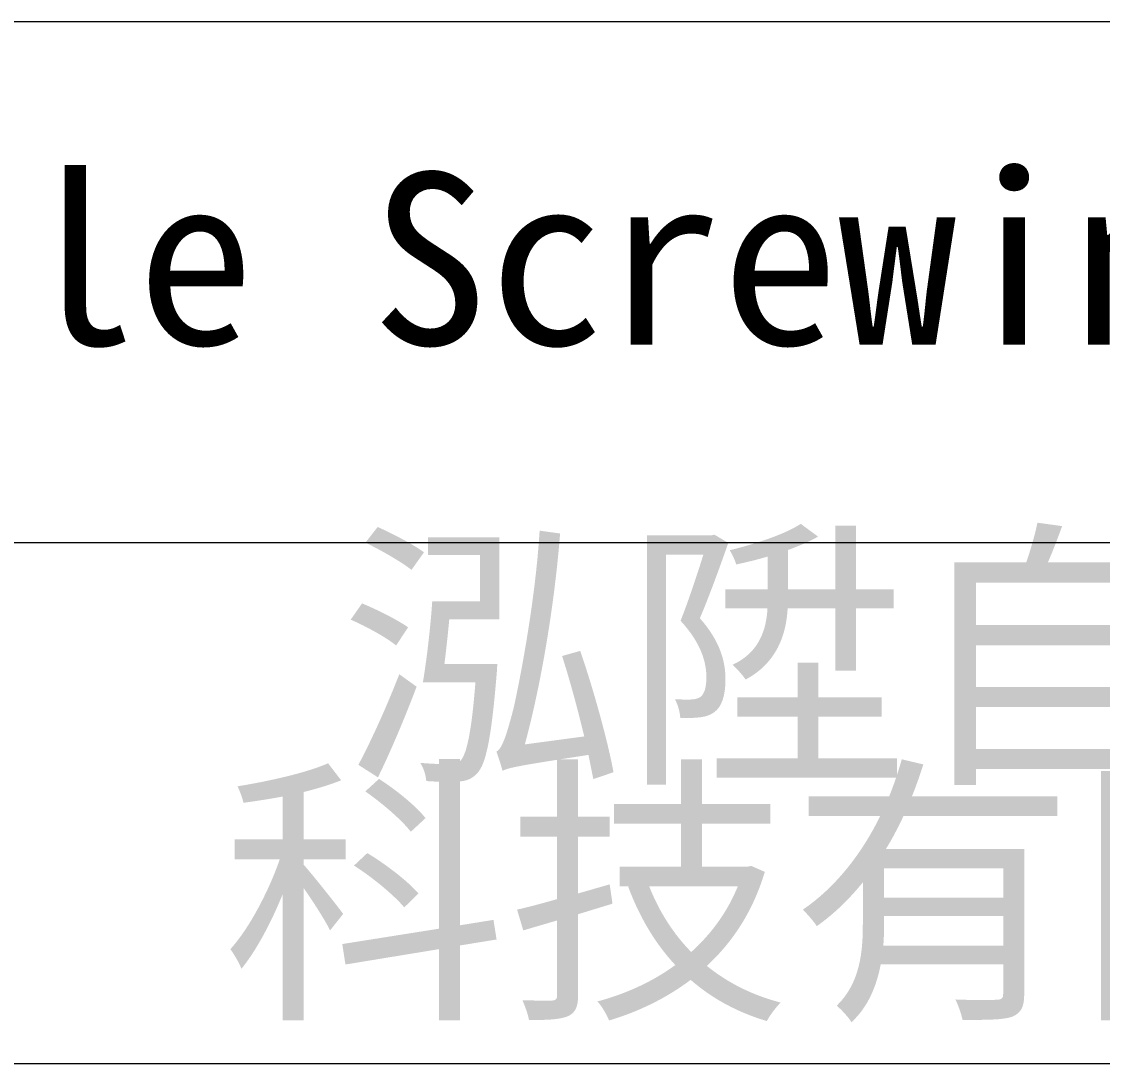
# Model space of a CAD drawing. Header units: millimetres. Extents: x 150 to 4305, y 150 to 3000.
# Drawn here: x 1311.2 to 1622.5, y 153.4 to 453.3 of the extents above; entities that cross this region are included whole.
import ezdxf

# ---------------------------------------------------------------- set-up
doc = ezdxf.new("R2010")
doc.units = ezdxf.units.MM
doc.header["$LTSCALE"] = 15
doc.layers.add('圖框層', color=7, linetype='Continuous', lineweight=20)
doc.layers.add('標題 (ISO)', color=7, linetype='Continuous', lineweight=40)
doc.styles.add('STSL_65', font='')
doc.styles.add('文字型式124', font='')
doc.styles.add('文字型式61', font='')
doc.styles.add('文字型式65', font='')
doc.styles.add('文字型式85', font='')
doc.styles.add('文字型式88', font='')
doc.styles.get('STSL_65').set_extended_font_data('DFKai-SB')
doc.styles.get('文字型式124').set_extended_font_data('DFKai-SB')
doc.styles.get('文字型式61').set_extended_font_data('DFKai-SB')
doc.styles.get('文字型式65').set_extended_font_data('DFKai-SB')
doc.styles.get('文字型式85').set_extended_font_data('DFKai-SB')
doc.styles.get('文字型式88').set_extended_font_data('DFKai-SB')

# ---------------------------------------------------------------- blocks, each defined once
blk = doc.blocks.new('標題欄框 ISO')
at = {"layer": '圖框層', "color": 7}
for p, q in [((85.948, 35.033), (362.948, 35.033)), ((85.948, 25.035), (202.948, 25.035)), ((85.948, 15.035), (362.948, 15.035))]:
    blk.add_line(p, q, dxfattribs=at)
at = {"layer": '圖框層', "color": 7, "style": 'STSL_65'}
for s, p in [('泓陞自動化', (169.476, 20.82)), ('科技有限公司', (167.22, 16.289))]:
    blk.add_text(s, height=4, dxfattribs=at).set_placement(p)
at = {"layer": '標題 (ISO)'}
for tag, p, height, style in [('描述_001', (86.641, 197.62), 4, '文字型式65'), ('授權者_001', (290.052, 39.535), 3.5, '文字型式85'), ('狀態_001', (264.797, 30.13), 3.5, '文字型式85'), ('視圖比例_001', (286.423, 30.171), 3.5, '文字型式85'), ('材料_001', (243.446, 30.383), 3, '文字型式61'), ('主題_001', (147.628, 28.831), 3.3, '文字型式124'), ('建立日期_001', (285.136, 24.116), 2.5, '文字型式88'), ('工程師_001', (305.232, 17.01), 3.5, '文字型式85'), ('設計師_001', (345.232, 17.01), 3.5, '文字型式85'), ('標題_001', (217.53, 16.901), 3.5, '文字型式85'), ('零件號碼_001', (254.879, 17.134), 3, '文字型式61')]:
    blk.add_attdef(tag, p, '', height=height, dxfattribs=dict(at, style=style))

msp = doc.modelspace()

# ---------------------------------------------------------------- block references
ref = msp.add_blockref('標題欄框 ISO', (-1139.2195, -72.164), dxfattribs=dict(xscale=15, yscale=15, zscale=15))
ref.add_attrib('主題_001', 'XYZ Table Screwing machine', (1075.2001, 360.2958), dxfattribs={"layer": '標題 (ISO)', "height": 49.500002, "style": '文字型式124'})

doc.saveas('drawing.dxf')
